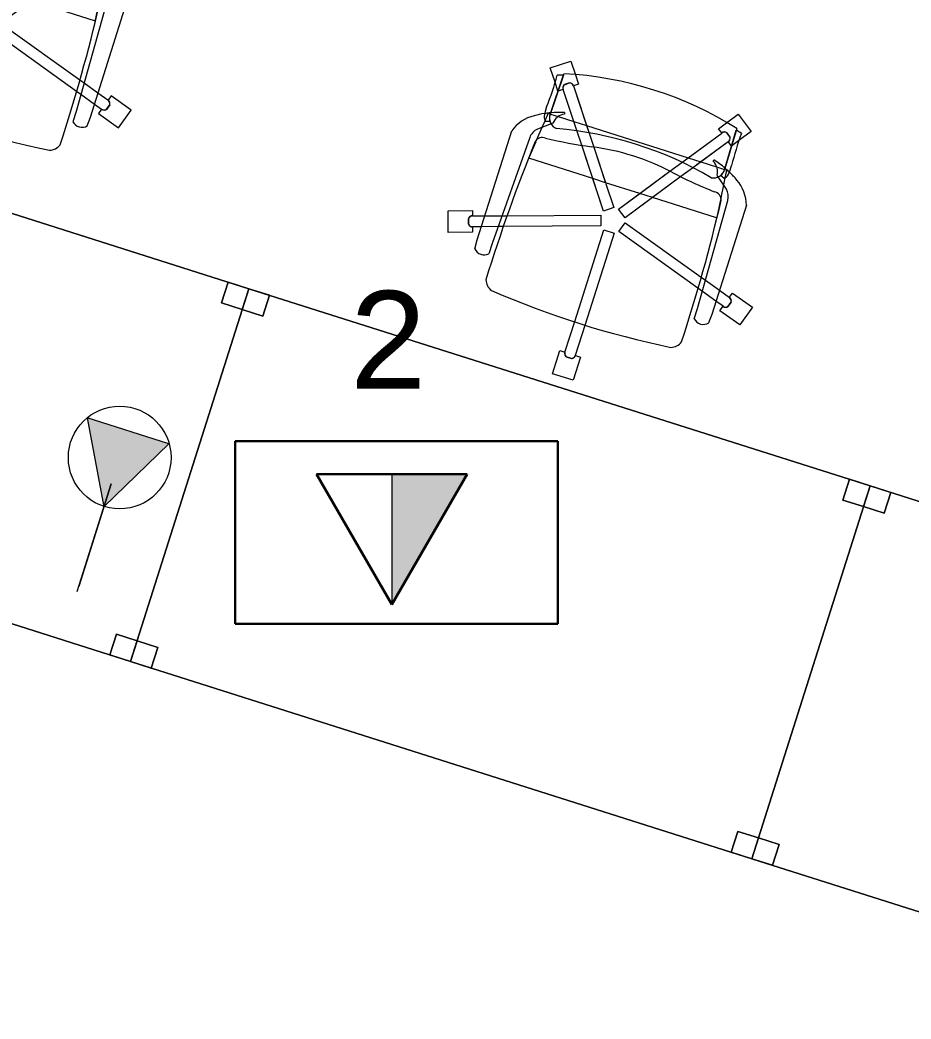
# Model space of a CAD drawing. Header units: inches. Extents: x 385 to 2249, y -1781 to -36.
# Drawn here: x 1134.9 to 1217, y -394.6 to -302.7 of the extents above; entities that cross this region are included whole.
import ezdxf

# ---------------------------------------------------------------- set-up
doc = ezdxf.new("R2010")
doc.units = ezdxf.units.IN
doc.header["$MEASUREMENT"] = 0
doc.layers.add('A-ANNO-NOTE', color=131, linetype='Continuous', lineweight=30)
doc.layers.add('I-FURN', color=30, linetype='Continuous', lineweight=9)
doc.styles.add('Swis721 Lt BT', font='swissl.ttf', dxfattribs={"height": 9})

# ---------------------------------------------------------------- blocks, each defined once
blk = doc.blocks.new('F-Haworth_Chair_X99-Seminar - X99 Advanced Seminar Chair-V63-Level 5 POWER _ SIGNAL')
at = {"layer": 'I-FURN'}
for p, q in [((-8.081, 12.824), (-9.699, 11.649)), ((-8.081, 12.824), (-9.699, 11.649)), ((-7.291, 11.736), (-8.081, 12.824)), ((-7.291, 11.736), (-8.081, 12.824)), ((8.081, 12.824), (7.291, 11.737)), ((8.081, 12.824), (7.291, 11.737)), ((9.699, 11.649), (8.081, 12.824)), ((9.699, 11.649), (8.081, 12.824)), ((-9.699, 11.649), (-8.879, 10.52)), ((-9.699, 11.649), (-8.879, 10.52)), ((-8.342, 11.518), (-8.423, 7.569)), ((-8.423, 7.569), (-8.345, 11.369)), ((-6.759, 11.004), (-7.291, 11.736)), ((-6.759, 11.004), (-7.291, 11.736)), ((7.291, 11.737), (6.759, 11.004)), ((7.291, 11.737), (6.759, 11.004)), ((8.423, 7.569), (8.342, 11.518)), ((8.345, 11.369), (8.423, 7.569)), ((8.879, 10.52), (9.699, 11.649)), ((8.879, 10.52), (9.699, 11.649)), ((-8.879, 10.52), (-8.377, 9.828)), ((-8.879, 10.52), (-8.377, 9.828)), ((-8.002, 10.577), (-7.586, 10.879)), ((-8.002, 10.577), (-7.586, 10.879)), ((-7.586, 10.866), (-7.99, 10.573)), ((-7.586, 10.866), (-7.99, 10.573)), ((-7.972, 10.122), (-6.138, 7.597)), ((-7.972, 10.122), (-5.574, 6.821)), ((-6.648, 10.001), (-7.163, 10.71)), ((-6.648, 10.001), (-7.163, 10.71)), ((-7.15, 10.72), (-6.759, 11.004)), ((-7.15, 10.72), (-6.759, 11.004)), ((7.163, 10.71), (4.473, 7.007)), ((7.163, 10.71), (4.902, 7.597)), ((5.574, 6.821), (7.972, 10.122)), ((6.138, 7.597), (7.972, 10.122)), ((6.759, 11.004), (7.15, 10.72)), ((6.759, 11.004), (7.15, 10.72)), ((7.586, 10.879), (8.002, 10.577)), ((7.586, 10.879), (8.002, 10.577)), ((7.99, 10.573), (7.586, 10.866)), ((7.99, 10.573), (7.586, 10.866)), ((8.377, 9.828), (8.879, 10.52)), ((8.377, 9.828), (8.879, 10.52)), ((-8.376, 9.829), (-7.986, 10.112)), ((-8.376, 9.829), (-7.986, 10.112)), ((-4.902, 7.597), (-6.633, 9.981)), ((-4.473, 7.007), (-6.633, 9.981)), ((7.986, 10.112), (8.376, 9.829)), ((7.986, 10.112), (8.376, 9.829)), ((-8.623, 7.419), (-8.676, 6.912)), ((-8.604, 7.597), (-8.621, 7.429)), ((-8.488, 7.597), (-8.562, 7.597)), ((-7.645, 7.597), (-8.402, 7.597)), ((-6.138, 7.597), (-7.645, 7.597)), ((-7.182, 7.994), (-7.207, 8.133)), ((-4.902, 7.597), (-6.138, 7.597)), ((-6.138, 7.597), (-5.574, 6.821)), ((4.902, 7.597), (-4.902, 7.597)), ((-4.473, 7.007), (-4.902, 7.597)), ((4.902, 7.597), (4.473, 7.007)), ((6.138, 7.597), (4.902, 7.597)), ((5.574, 6.821), (6.138, 7.597)), ((7.645, 7.597), (6.138, 7.597)), ((7.207, 8.133), (7.182, 7.994)), ((8.402, 7.597), (7.645, 7.597)), ((8.562, 7.597), (8.488, 7.597)), ((8.621, 7.429), (8.604, 7.597)), ((8.681, 6.866), (8.623, 7.419)), ((-9.126, 5.919), (-8.071, 6.772)), ((-8.681, 6.866), (-8.748, 6.225)), ((-8.61, 6.81), (-8.235, 6.946)), ((-8.071, 6.772), (-7.947, 6.872)), ((-5.574, 6.821), (-4.794, 5.748)), ((-5.574, 6.821), (-4.794, 5.748)), ((-3.676, 5.911), (-4.473, 7.007)), ((-3.676, 5.911), (-4.473, 7.007)), ((4.473, 7.007), (3.676, 5.911)), ((4.473, 7.007), (3.676, 5.911)), ((4.794, 5.748), (5.574, 6.821)), ((4.794, 5.748), (5.574, 6.821)), ((7.947, 6.872), (8.03, 6.805)), ((8.071, 6.772), (9.126, 5.919)), ((8.235, 6.946), (8.61, 6.81)), ((8.748, 6.225), (8.681, 6.866)), ((-8.748, 6.225), (-8.878, 4.986)), ((-4.794, 5.748), (-2.886, 3.122)), ((-4.794, 5.748), (-1.038, 0.578)), ((-1.65, 3.122), (-3.676, 5.911)), ((-0.229, 1.165), (-3.676, 5.911)), ((3.676, 5.911), (0.229, 1.165)), ((1.038, 0.578), (4.794, 5.748)), ((3.676, 5.911), (1.65, 3.122)), ((2.886, 3.122), (4.794, 5.748)), ((8.878, 4.986), (8.748, 6.225)), ((-11.324, 5.058), (-11.324, -5.482)), ((-9.919, -5.365), (-9.567, 4.966)), ((-8.898, 4.801), (-9.066, 3.197)), ((-8.878, 4.986), (-8.886, 4.91)), ((8.886, 4.91), (8.878, 4.986)), ((9.066, 3.197), (8.898, 4.801)), ((9.567, 4.966), (9.919, -5.365)), ((11.324, -5.482), (11.324, 5.058)), ((-9.066, 3.197), (-9.074, 3.122)), ((-9.071, 3.122), (-2.886, 3.122)), ((-2.886, 3.122), (-1.65, 3.122)), ((-2.886, 3.122), (-1.038, 0.578)), ((-1.65, 3.122), (1.65, 3.122)), ((-0.229, 1.165), (-1.65, 3.122)), ((1.65, 3.122), (0.229, 1.165)), ((1.038, 0.578), (2.886, 3.122)), ((1.65, 3.122), (2.886, 3.122)), ((2.886, 3.122), (9.071, 3.122)), ((9.074, 3.122), (9.066, 3.197)), ((-1.038, 0.578), (-0.229, 1.165)), ((-1.038, 0.578), (-0.229, 1.165)), ((0.229, 1.165), (1.038, 0.578)), ((0.229, 1.165), (1.038, 0.578)), ((-1.179, 0.143), (-9.368, -2.518)), ((-1.179, 0.143), (-9.368, -2.518)), ((-0.87, -0.808), (-1.179, 0.143)), ((-0.87, -0.808), (-1.179, 0.143)), ((1.179, 0.143), (0.87, -0.808)), ((1.179, 0.143), (0.87, -0.808)), ((9.368, -2.518), (1.179, 0.143)), ((9.368, -2.518), (1.179, 0.143)), ((-9.381, -3.574), (-0.87, -0.808)), ((-9.381, -3.574), (-0.87, -0.808)), ((0.87, -0.808), (9.381, -3.574)), ((0.87, -0.808), (9.381, -3.574)), ((-0.5, -1.077), (-0.5, -9.906)), ((0.5, -1.077), (-0.5, -1.077)), ((-0.5, -1.077), (-0.5, -9.906)), ((0.5, -1.077), (-0.5, -1.077)), ((0.5, -9.906), (0.5, -1.077)), ((0.5, -9.906), (0.5, -1.077)), ((-9.827, -2.667), (-11.324, -3.154)), ((-9.827, -2.667), (-11.324, -3.154)), ((-9.368, -2.518), (-9.827, -2.667)), ((-9.368, -2.518), (-9.827, -2.667)), ((9.827, -2.667), (9.368, -2.518)), ((9.827, -2.667), (9.368, -2.518)), ((11.324, -3.154), (9.827, -2.667)), ((11.324, -3.154), (9.827, -2.667)), ((-12.554, -3.028), (-14.694, -3.723)), ((-12.554, -3.028), (-14.694, -3.723)), ((-12.405, -3.487), (-12.554, -3.028)), ((-12.405, -3.487), (-12.554, -3.028)), ((-11.324, -3.154), (-12.399, -3.503)), ((-11.324, -3.154), (-12.399, -3.503)), ((-9.863, -3.73), (-9.381, -3.574)), ((-9.863, -3.73), (-9.381, -3.574)), ((9.381, -3.574), (9.863, -3.73)), ((9.381, -3.574), (9.863, -3.73)), ((12.399, -3.503), (11.324, -3.154)), ((12.399, -3.503), (11.324, -3.154)), ((12.554, -3.028), (12.405, -3.487)), ((12.554, -3.028), (12.405, -3.487)), ((14.694, -3.723), (12.554, -3.028)), ((14.694, -3.723), (12.554, -3.028)), ((-14.694, -3.723), (-14.076, -5.625)), ((-14.694, -3.723), (-14.076, -5.625)), ((-12.532, -4.342), (-12.691, -3.853)), ((-12.532, -4.342), (-12.691, -3.853)), ((-12.679, -3.857), (-12.524, -4.332)), ((-12.679, -3.857), (-12.524, -4.332)), ((-12.09, -4.454), (-11.324, -4.205)), ((-12.09, -4.454), (-11.324, -4.205)), ((-11.936, -4.93), (-12.085, -4.47)), ((-11.936, -4.93), (-12.085, -4.47)), ((-11.324, -4.205), (-10.14, -3.821)), ((-11.324, -4.205), (-10.14, -3.821)), ((-10.127, -3.816), (-9.863, -3.73)), ((-10.127, -3.816), (-9.863, -3.73)), ((9.863, -3.73), (11.324, -4.205)), ((9.863, -3.73), (11.324, -4.205)), ((11.324, -4.205), (12.09, -4.454)), ((11.324, -4.205), (12.09, -4.454)), ((12.085, -4.47), (11.936, -4.93)), ((12.085, -4.47), (11.936, -4.93)), ((12.524, -4.332), (12.679, -3.857)), ((12.524, -4.332), (12.679, -3.857)), ((12.691, -3.853), (12.532, -4.342)), ((12.691, -3.853), (12.532, -4.342)), ((14.076, -5.625), (14.694, -3.723)), ((14.076, -5.625), (14.694, -3.723)), ((-14.076, -5.625), (-11.936, -4.93)), ((-14.076, -5.625), (-11.936, -4.93)), ((-11.324, -5.482), (-11.295, -6.317)), ((-9.919, -6.365), (-9.919, -5.365)), ((9.919, -5.365), (9.919, -6.365)), ((11.295, -6.317), (11.324, -5.482)), ((11.936, -4.93), (14.076, -5.625)), ((11.936, -4.93), (14.076, -5.625)), ((-0.5, -9.906), (-0.5, -12.875)), ((-0.5, -9.906), (-0.5, -12.875)), ((0.5, -12.875), (0.5, -9.906)), ((0.5, -12.875), (0.5, -9.906)), ((-0.517, -12.875), (-1, -12.875)), ((-1, -12.875), (-1, -15.125)), ((-0.517, -12.875), (-1, -12.875)), ((-1, -12.875), (-1, -15.125)), ((0.257, -13.26), (-0.257, -13.26)), ((0.257, -13.26), (-0.257, -13.26)), ((-0.25, -13.25), (0.25, -13.25)), ((-0.25, -13.25), (0.25, -13.25)), ((1, -12.875), (0.517, -12.875)), ((1, -12.875), (0.517, -12.875)), ((1, -15.125), (1, -12.875)), ((1, -15.125), (1, -12.875)), ((-1, -15.125), (1, -15.125)), ((-1, -15.125), (1, -15.125))]:
    blk.add_line(p, q, dxfattribs=at)
for centre, radius, start, end in [((0.001, -20.292), 32.885, 75.30746, 104.69597), ((-36.062, 10.03), 27.198, 355.98565, 2.51182), ((0.002, -20.729), 33.165, 104.57657, 105.55224), ((-0.002, -20.729), 33.165, 74.44776, 75.42343), ((36.062, 10.03), 27.198, 177.48818, 184.01435), ((-7.66, 10.356), 0.407, 147.16515, 216.83485), ((-7.66, 10.356), 0.407, 175.03303, 216.83485), ((-7.66, 10.356), 0.407, 147.16515, 175.03303), ((-7.644, 10.361), 0.406, 148.61986, 216), ((-7.644, 10.361), 0.406, 148.61986, 216), ((-7.482, 10.486), 0.407, 76.96697, 104.83485), ((-7.482, 10.486), 0.407, 35.16515, 104.83485), ((-7.492, 10.471), 0.406, 36, 103.38014), ((-7.492, 10.471), 0.406, 36, 103.38014), ((-7.482, 10.486), 0.407, 35.16515, 76.96697), ((7.482, 10.486), 0.407, 75.16515, 144.83485), ((7.482, 10.486), 0.407, 75.16515, 144.83485), ((7.492, 10.471), 0.406, 76.61986, 144), ((7.492, 10.471), 0.406, 117.04795, 144), ((7.492, 10.471), 0.406, 76.61986, 117.04795), ((7.644, 10.361), 0.406, 324, 31.38014), ((7.644, 10.361), 0.406, 324, 17.90411), ((7.66, 10.356), 0.407, 323.16515, 32.83485), ((7.66, 10.356), 0.407, 323.16515, 351.03303), ((7.644, 10.361), 0.406, 17.90411, 31.38014), ((7.66, 10.356), 0.407, 351.03303, 32.83485), ((-4.708, -1.148), 9.612, 116.00359, 121.95219), ((-5.201, 7.865), 3.739, 175.98565, 189.90642), ((-4.708, -1.148), 9.612, 113.50939, 116.00359), ((-4.708, -1.148), 9.612, 112.92701, 113.36067), ((-4.708, -1.148), 9.612, 105.06659, 112.7369), ((-7.37, 7.548), 1.054, 178.82139, 214.79985), ((-7.37, 7.548), 1.054, 178.82139, 264.04463), ((-6.554, 6.763), 1.382, 147.5752, 174.91217), ((-6.554, 6.763), 1.382, 117.05034, 145.98126), ((6.554, 6.763), 1.382, 34.01874, 62.94966), ((4.708, -1.148), 9.612, 67.2631, 74.93341), ((7.37, 7.548), 1.054, 275.95537, 1.17861), ((6.554, 6.763), 1.382, 5.08783, 32.4248), ((7.37, 7.548), 1.054, 325.20015, 1.17861), ((4.708, -1.148), 9.612, 66.63933, 67.07299), ((4.708, -1.148), 9.612, 63.99641, 66.49061), ((5.201, 7.865), 3.739, 350.09358, 4.01435), ((4.708, -1.148), 9.612, 58.04781, 63.99641), ((-7.872, 3.924), 3.634, 121.95219, 161.82107), ((-8.28, 7.327), 0.613, 189.90642, 237.45732), ((0, -26.495), 33.832, 77.22846, 102.77154), ((8.28, 7.327), 0.613, 302.54268, 350.09358), ((7.872, 3.924), 3.634, 18.17893, 58.04781), ((-8.183, 4.904), 1.385, 132.89216, 177.19873), ((-11.319, 48.077), 42.842, 274.23006, 280.02334), ((0, -15.966), 22.194, 79.97666, 100.02334), ((11.319, 48.077), 42.842, 259.97666, 265.76994), ((8.183, 4.904), 1.385, 2.80127, 47.10784), ((144.065, -7.322), 153.519, 175.47868, 180.52505), ((-8.236, 4.592), 0.763, 84.23375, 165.76625), ((8.236, 4.592), 0.763, 14.23375, 95.76625), ((-144.065, -7.322), 153.519, 359.47495, 4.52132), ((-12.285, -3.876), 0.407, 107.16515, 176.83485), ((-12.285, -3.876), 0.407, 107.16515, 176.83485), ((-12.274, -3.889), 0.406, 108, 175.38014), ((-12.274, -3.889), 0.406, 121.47603, 161.90411), ((-12.274, -3.889), 0.406, 108, 121.47603), ((12.274, -3.889), 0.406, 45.04795, 72), ((12.274, -3.889), 0.406, 4.61986, 72), ((12.285, -3.876), 0.407, 3.16515, 72.83485), ((12.285, -3.876), 0.407, 3.16515, 72.83485), ((12.274, -3.889), 0.406, 4.61986, 45.04795), ((-12.274, -3.889), 0.406, 161.90411, 175.38014), ((-12.216, -4.085), 0.407, 219.16515, 288.83485), ((-12.216, -4.085), 0.407, 219.16515, 288.83485), ((-12.216, -4.068), 0.406, 220.61986, 274.52397), ((-12.216, -4.068), 0.406, 220.61986, 288), ((-12.216, -4.068), 0.406, 274.52397, 288), ((12.216, -4.085), 0.407, 251.16515, 320.83485), ((12.216, -4.085), 0.407, 251.16515, 320.83485), ((12.216, -4.068), 0.406, 252, 319.38014), ((12.216, -4.068), 0.406, 252, 265.47603), ((12.216, -4.068), 0.406, 265.47603, 305.90411), ((12.216, -4.068), 0.406, 305.90411, 319.38014), ((-10.584, -5.679), 0.956, 221.89014, 314.10986), ((10.584, -5.679), 0.956, 225.89014, 318.10986), ((-8.213, -8.279), 1.314, 200.04325, 249.95675), ((8.213, -8.279), 1.314, 290.04325, 339.95675), ((0, 75.008), 84.963, 264.14745, 275.85255), ((-0.11, -12.881), 0.407, 179.16515, 248.83485), ((-0.11, -12.881), 0.407, 179.16515, 248.83485), ((-0.094, -12.875), 0.406, 180, 193.47603), ((-0.094, -12.875), 0.406, 180, 247.38014), ((-0.094, -12.875), 0.406, 193.47603, 233.90411), ((-0.094, -12.875), 0.406, 233.90411, 247.38014), ((0.094, -12.875), 0.406, 292.61986, 360), ((0.094, -12.875), 0.406, 292.61986, 306.09589), ((0.11, -12.881), 0.407, 291.16515, 0.83485), ((0.11, -12.881), 0.407, 291.16515, 0.83485), ((0.094, -12.875), 0.406, 306.09589, 346.52397), ((0.094, -12.875), 0.406, 346.52397, 360)]:
    blk.add_arc(centre, radius, start, end, dxfattribs=at)
blk = doc.blocks.new('Rectangular Table - Rectangular Table-5809079-Level 5 POWER _ SIGNAL')
at = {"layer": 'I-FURN'}
for p, q in [((-28, 18), (-30, 18)), ((-30, 18), (-30, 16)), ((-30, 16), (-30, 18)), ((-30, 18), (-28, 18)), ((30, 18), (-30, 18)), ((-30, 18), (-30, -18)), ((-30, -18), (-30, 18)), ((-30, 18), (30, 18)), ((-28, 16), (-28, 18)), ((-28, 18), (-28, 16)), ((28, 18), (28, 16)), ((30, 18), (28, 18)), ((28, 18), (30, 18)), ((28, 16), (28, 18)), ((30, 16), (30, 18)), ((30, 18), (30, 16)), ((30, -18), (30, 18)), ((30, 18), (30, -18)), ((-30, 16), (-28, 16)), ((-28, 16), (-30, 16)), ((28, 16), (30, 16)), ((30, 16), (28, 16)), ((-28, -16), (-30, -16)), ((-30, -16), (-30, -18)), ((-30, -18), (-30, -16)), ((-30, -16), (-28, -16)), ((-28, -18), (-28, -16)), ((-28, -16), (-28, -18)), ((30, -16), (28, -16)), ((28, -16), (28, -18)), ((28, -18), (28, -16)), ((28, -16), (30, -16)), ((30, -18), (30, -16)), ((30, -16), (30, -18)), ((-30, -18), (-28, -18)), ((-28, -18), (-30, -18)), ((-30, -18), (30, -18)), ((30, -18), (-30, -18)), ((28, -18), (30, -18)), ((30, -18), (28, -18))]:
    blk.add_line(p, q, dxfattribs=at)
blk = doc.blocks.new('F-Haworth_Chair_X99-Seminar - X99 Advanced Seminar Chair-V64-Level 5 POWER _ SIGNAL')
at = {"layer": 'I-FURN'}
for p, q in [((-1, 15.125), (1, 15.125)), ((-1, 12.875), (-1, 15.125)), ((-1, 15.125), (1, 15.125)), ((-1, 12.875), (-1, 15.125)), ((1, 15.125), (1, 12.875)), ((1, 15.125), (1, 12.875)), ((-0.517, 12.875), (-1, 12.875)), ((-0.517, 12.875), (-1, 12.875)), ((-0.5, 9.906), (-0.5, 12.875)), ((-0.5, 9.906), (-0.5, 12.875)), ((0.257, 13.26), (-0.257, 13.26)), ((0.257, 13.26), (-0.257, 13.26)), ((-0.25, 13.25), (0.25, 13.25)), ((-0.25, 13.25), (0.25, 13.25)), ((0.5, 12.875), (0.5, 9.906)), ((0.5, 12.875), (0.5, 9.906)), ((1, 12.875), (0.517, 12.875)), ((1, 12.875), (0.517, 12.875)), ((-0.5, 1.077), (-0.5, 9.906)), ((-0.5, 1.077), (-0.5, 9.906)), ((0.5, 9.906), (0.5, 1.077)), ((0.5, 9.906), (0.5, 1.077)), ((-14.694, 3.723), (-14.076, 5.625)), ((-14.694, 3.723), (-14.076, 5.625)), ((-14.076, 5.625), (-11.936, 4.93)), ((-14.076, 5.625), (-11.936, 4.93)), ((-11.324, 5.482), (-11.295, 6.317)), ((-9.919, 6.365), (-9.919, 5.365)), ((9.919, 5.365), (9.919, 6.365)), ((11.295, 6.317), (11.324, 5.482)), ((11.936, 4.93), (14.076, 5.625)), ((11.936, 4.93), (14.076, 5.625)), ((14.076, 5.625), (14.694, 3.723)), ((14.076, 5.625), (14.694, 3.723)), ((-11.936, 4.93), (-12.085, 4.47)), ((-11.936, 4.93), (-12.085, 4.47)), ((-11.324, -5.058), (-11.324, 5.482)), ((-9.919, 5.365), (-9.567, -4.966)), ((9.567, -4.966), (9.919, 5.365)), ((11.324, 5.482), (11.324, -5.058)), ((12.085, 4.47), (11.936, 4.93)), ((12.085, 4.47), (11.936, 4.93)), ((-12.554, 3.028), (-14.694, 3.723)), ((-12.554, 3.028), (-14.694, 3.723)), ((-12.532, 4.342), (-12.691, 3.853)), ((-12.532, 4.342), (-12.691, 3.853)), ((-12.679, 3.857), (-12.524, 4.332)), ((-12.679, 3.857), (-12.524, 4.332)), ((-12.09, 4.454), (-11.324, 4.205)), ((-12.09, 4.454), (-11.324, 4.205)), ((-11.324, 4.205), (-9.863, 3.73)), ((-11.324, 4.205), (-9.863, 3.73)), ((-9.863, 3.73), (-9.381, 3.574)), ((-9.863, 3.73), (-9.381, 3.574)), ((9.381, 3.574), (9.863, 3.73)), ((9.381, 3.574), (9.863, 3.73)), ((9.863, 3.73), (11.324, 4.205)), ((9.863, 3.73), (11.324, 4.205)), ((11.324, 4.205), (12.09, 4.454)), ((11.324, 4.205), (12.09, 4.454)), ((12.524, 4.332), (12.679, 3.857)), ((12.524, 4.332), (12.679, 3.857)), ((12.691, 3.853), (12.532, 4.342)), ((12.691, 3.853), (12.532, 4.342)), ((14.694, 3.723), (12.554, 3.028)), ((14.694, 3.723), (12.554, 3.028)), ((-12.405, 3.487), (-12.554, 3.028)), ((-12.405, 3.487), (-12.554, 3.028)), ((-11.324, 3.154), (-12.399, 3.503)), ((-11.324, 3.154), (-12.399, 3.503)), ((-9.827, 2.667), (-11.324, 3.154)), ((-9.827, 2.667), (-11.324, 3.154)), ((-9.381, 3.574), (-0.87, 0.808)), ((-9.381, 3.574), (-0.87, 0.808)), ((0.87, 0.808), (9.381, 3.574)), ((0.87, 0.808), (9.381, 3.574)), ((11.324, 3.154), (9.827, 2.667)), ((11.324, 3.154), (9.827, 2.667)), ((12.399, 3.503), (11.324, 3.154)), ((12.399, 3.503), (11.324, 3.154)), ((12.554, 3.028), (12.405, 3.487)), ((12.554, 3.028), (12.405, 3.487)), ((-9.368, 2.518), (-9.827, 2.667)), ((-9.368, 2.518), (-9.827, 2.667)), ((-1.179, -0.143), (-9.368, 2.518)), ((-1.179, -0.143), (-9.368, 2.518)), ((9.368, 2.518), (1.179, -0.143)), ((9.368, 2.518), (1.179, -0.143)), ((9.827, 2.667), (9.368, 2.518)), ((9.827, 2.667), (9.368, 2.518)), ((0.5, 1.077), (-0.5, 1.077)), ((0.5, 1.077), (-0.5, 1.077)), ((-0.87, 0.808), (-1.179, -0.143)), ((-0.87, 0.808), (-1.179, -0.143)), ((1.179, -0.143), (0.87, 0.808)), ((1.179, -0.143), (0.87, 0.808)), ((-4.794, -5.748), (-1.038, -0.578)), ((-2.886, -3.122), (-1.038, -0.578)), ((-1.038, -0.578), (-0.229, -1.165)), ((-1.038, -0.578), (-0.229, -1.165)), ((0.229, -1.165), (1.038, -0.578)), ((0.229, -1.165), (1.038, -0.578)), ((1.038, -0.578), (2.886, -3.122)), ((1.038, -0.578), (4.794, -5.748)), ((-0.229, -1.165), (-3.676, -5.911)), ((-0.229, -1.165), (-1.65, -3.122)), ((1.591, -3.04), (0.229, -1.165)), ((1.591, -3.04), (0.229, -1.165)), ((-9.066, -3.197), (-9.074, -3.122)), ((-9.071, -3.122), (-2.886, -3.122)), ((-8.898, -4.801), (-9.066, -3.197)), ((-4.794, -5.748), (-2.886, -3.122)), ((-1.65, -3.122), (-3.676, -5.911)), ((-2.886, -3.122), (-1.65, -3.122)), ((-1.65, -3.122), (1.65, -3.122)), ((1.65, -3.122), (1.604, -3.059)), ((3.676, -5.911), (1.604, -3.059)), ((1.65, -3.122), (2.886, -3.122)), ((3.676, -5.911), (1.65, -3.122)), ((2.886, -3.122), (9.071, -3.122)), ((2.886, -3.122), (4.794, -5.748)), ((9.066, -3.197), (8.898, -4.801)), ((9.074, -3.122), (9.066, -3.197)), ((-8.878, -4.986), (-8.886, -4.91)), ((-8.748, -6.225), (-8.878, -4.986)), ((8.878, -4.986), (8.748, -6.225)), ((8.886, -4.91), (8.878, -4.986)), ((-9.126, -5.919), (-8.071, -6.772)), ((-8.681, -6.866), (-8.748, -6.225)), ((-5.574, -6.821), (-4.794, -5.748)), ((-5.574, -6.821), (-4.794, -5.748)), ((-3.676, -5.911), (-4.473, -7.007)), ((-3.676, -5.911), (-4.473, -7.007)), ((4.473, -7.007), (3.676, -5.911)), ((4.473, -7.007), (3.676, -5.911)), ((4.794, -5.748), (5.574, -6.821)), ((4.794, -5.748), (5.574, -6.821)), ((8.071, -6.772), (9.126, -5.919)), ((8.748, -6.225), (8.681, -6.866)), ((-8.623, -7.419), (-8.681, -6.866)), ((-8.61, -6.81), (-8.235, -6.946)), ((-8.03, -6.805), (-7.947, -6.872)), ((-7.972, -10.122), (-5.574, -6.821)), ((-4.473, -7.007), (-7.163, -10.71)), ((-6.138, -7.597), (-5.574, -6.821)), ((-4.473, -7.007), (-4.902, -7.597)), ((4.902, -7.597), (4.473, -7.007)), ((7.163, -10.71), (4.473, -7.007)), ((5.574, -6.821), (6.138, -7.597)), ((5.574, -6.821), (7.972, -10.122)), ((7.947, -6.872), (8.071, -6.772)), ((8.235, -6.946), (8.61, -6.81)), ((8.676, -6.912), (8.623, -7.419)), ((-8.604, -7.597), (-8.621, -7.429)), ((-8.488, -7.597), (-8.562, -7.597)), ((-8.423, -7.569), (-8.345, -11.369)), ((-8.342, -11.518), (-8.423, -7.569)), ((-7.645, -7.597), (-8.402, -7.597)), ((-7.972, -10.122), (-6.138, -7.597)), ((-6.138, -7.597), (-7.645, -7.597)), ((-7.182, -7.994), (-7.207, -8.133)), ((-4.902, -7.597), (-7.163, -10.71)), ((-4.902, -7.597), (-6.138, -7.597)), ((4.902, -7.597), (-4.902, -7.597)), ((6.138, -7.597), (4.902, -7.597)), ((7.163, -10.71), (4.902, -7.597)), ((7.645, -7.597), (6.138, -7.597)), ((6.138, -7.597), (7.972, -10.122)), ((7.207, -8.133), (7.182, -7.994)), ((8.402, -7.597), (7.645, -7.597)), ((8.423, -7.569), (8.342, -11.518)), ((8.345, -11.369), (8.423, -7.569)), ((8.562, -7.597), (8.488, -7.597)), ((8.621, -7.429), (8.604, -7.597)), ((-8.879, -10.52), (-8.377, -9.828)), ((-8.879, -10.52), (-8.377, -9.828)), ((-8.376, -9.829), (-7.986, -10.112)), ((-8.376, -9.829), (-7.986, -10.112)), ((7.986, -10.112), (8.376, -9.829)), ((7.986, -10.112), (8.376, -9.829)), ((8.377, -9.828), (8.879, -10.52)), ((8.377, -9.828), (8.879, -10.52)), ((-9.699, -11.649), (-8.879, -10.52)), ((-9.699, -11.649), (-8.879, -10.52)), ((-8.002, -10.577), (-7.586, -10.879)), ((-8.002, -10.577), (-7.586, -10.879)), ((-7.586, -10.866), (-7.99, -10.573)), ((-7.586, -10.866), (-7.99, -10.573)), ((-6.759, -11.004), (-7.291, -11.736)), ((-6.759, -11.004), (-7.291, -11.736)), ((-7.15, -10.72), (-6.759, -11.004)), ((-7.15, -10.72), (-6.759, -11.004)), ((6.759, -11.004), (7.15, -10.72)), ((6.759, -11.004), (7.15, -10.72)), ((7.291, -11.737), (6.759, -11.004)), ((7.291, -11.737), (6.759, -11.004)), ((7.99, -10.573), (7.586, -10.866)), ((7.99, -10.573), (7.586, -10.866)), ((7.586, -10.879), (8.002, -10.577)), ((7.586, -10.879), (8.002, -10.577)), ((8.879, -10.52), (9.699, -11.649)), ((8.879, -10.52), (9.699, -11.649)), ((-8.081, -12.824), (-9.699, -11.649)), ((-8.081, -12.824), (-9.699, -11.649)), ((-7.291, -11.736), (-8.081, -12.824)), ((-7.291, -11.736), (-8.081, -12.824)), ((8.081, -12.824), (7.291, -11.737)), ((8.081, -12.824), (7.291, -11.737)), ((9.699, -11.649), (8.081, -12.824)), ((9.699, -11.649), (8.081, -12.824))]:
    blk.add_line(p, q, dxfattribs=at)
for centre, radius, start, end in [((-0.11, 12.881), 0.407, 111.16515, 180.83485), ((-0.11, 12.881), 0.407, 111.16515, 180.83485), ((-0.094, 12.875), 0.406, 112.61986, 180), ((-0.094, 12.875), 0.406, 166.52397, 180), ((-0.094, 12.875), 0.406, 126.09589, 166.52397), ((-0.094, 12.875), 0.406, 112.61986, 126.09589), ((0.094, 12.875), 0.406, 53.90411, 67.38014), ((0.094, 12.875), 0.406, 0, 67.38014), ((0.11, 12.881), 0.407, 359.16515, 68.83485), ((0.11, 12.881), 0.407, 359.16515, 68.83485), ((0.094, 12.875), 0.406, 0, 53.90411), ((-8.213, 8.279), 1.314, 110.04325, 159.95675), ((0, -75.008), 84.963, 84.14745, 95.85255), ((8.213, 8.279), 1.314, 20.04325, 69.95675), ((144.065, 7.322), 153.519, 179.47495, 184.52132), ((-144.065, 7.322), 153.519, 355.47868, 0.52505), ((-10.584, 5.679), 0.956, 45.89014, 138.10986), ((10.584, 5.679), 0.956, 41.89014, 134.10986), ((-12.285, 3.876), 0.407, 183.16515, 252.83485), ((-12.285, 3.876), 0.407, 183.16515, 252.83485), ((-12.274, 3.889), 0.406, 184.61986, 198.09589), ((-12.274, 3.889), 0.406, 184.61986, 252), ((-12.274, 3.889), 0.406, 198.09589, 238.52397), ((-12.216, 4.085), 0.407, 71.16515, 140.83485), ((-12.216, 4.085), 0.407, 71.16515, 140.83485), ((-12.216, 4.068), 0.406, 85.47603, 139.38014), ((-12.216, 4.068), 0.406, 72, 139.38014), ((-12.216, 4.068), 0.406, 72, 85.47603), ((12.216, 4.085), 0.407, 39.16515, 108.83485), ((12.216, 4.085), 0.407, 39.16515, 108.83485), ((12.216, 4.068), 0.406, 81.04795, 108), ((12.216, 4.068), 0.406, 40.61986, 108), ((12.216, 4.068), 0.406, 40.61986, 81.04795), ((12.274, 3.889), 0.406, 288, 355.38014), ((12.274, 3.889), 0.406, 288, 341.90411), ((12.285, 3.876), 0.407, 287.16515, 356.83485), ((12.285, 3.876), 0.407, 287.16515, 356.83485), ((12.274, 3.889), 0.406, 341.90411, 355.38014), ((-12.274, 3.889), 0.406, 238.52397, 252), ((-7.872, -3.924), 3.634, 198.17893, 238.04781), ((-8.183, -4.904), 1.385, 182.80127, 227.10784), ((-8.236, -4.592), 0.763, 194.23375, 275.76625), ((-11.319, -48.077), 42.842, 79.97666, 85.76994), ((11.319, -48.077), 42.842, 94.23006, 100.02334), ((8.236, -4.592), 0.763, 264.23375, 345.76625), ((8.183, -4.904), 1.385, 312.89216, 357.19873), ((7.872, -3.924), 3.634, 301.95219, 341.82107), ((0, 15.966), 22.194, 259.97666, 280.02334), ((-4.708, 1.148), 9.612, 238.04781, 243.99641), ((-5.201, -7.865), 3.739, 170.09358, 184.01435), ((-8.28, -7.327), 0.613, 122.54268, 170.09358), ((-7.37, -7.548), 1.054, 95.95537, 181.17861), ((-7.37, -7.548), 1.054, 145.20015, 181.17861), ((-6.554, -6.763), 1.382, 185.08783, 212.4248), ((0, 26.495), 33.832, 257.22846, 282.77154), ((7.37, -7.548), 1.054, 358.82139, 84.04463), ((6.554, -6.763), 1.382, 327.5752, 354.91217), ((7.37, -7.548), 1.054, 358.82139, 34.79985), ((8.28, -7.327), 0.613, 9.90642, 57.45732), ((5.201, -7.865), 3.739, 355.98565, 9.90642), ((4.708, 1.148), 9.612, 296.00359, 301.95219), ((-36.062, -10.03), 27.198, 357.48818, 4.01435), ((-4.708, 1.148), 9.612, 243.99641, 246.49061), ((-4.708, 1.148), 9.612, 246.63933, 247.07299), ((-4.708, 1.148), 9.612, 247.2631, 254.93341), ((-6.554, -6.763), 1.382, 214.01874, 242.94966), ((6.554, -6.763), 1.382, 297.05034, 325.98126), ((4.708, 1.148), 9.612, 285.06659, 292.7369), ((4.708, 1.148), 9.612, 292.92701, 293.36067), ((4.708, 1.148), 9.612, 293.50939, 296.00359), ((36.062, -10.03), 27.198, 175.98565, 182.51182), ((-7.66, -10.356), 0.407, 143.16515, 212.83485), ((-7.66, -10.356), 0.407, 143.16515, 212.83485), ((7.66, -10.356), 0.407, 327.16515, 36.83485), ((7.66, -10.356), 0.407, 327.16515, 36.83485), ((-7.644, -10.361), 0.406, 144, 211.38014), ((-7.644, -10.361), 0.406, 144, 211.38014), ((-7.492, -10.471), 0.406, 256.61986, 324), ((-7.482, -10.486), 0.407, 255.16515, 324.83485), ((-7.482, -10.486), 0.407, 255.16515, 324.83485), ((-7.492, -10.471), 0.406, 256.61986, 297.04795), ((-7.492, -10.471), 0.406, 297.04795, 324), ((7.482, -10.486), 0.407, 215.16515, 284.83485), ((7.482, -10.486), 0.407, 215.16515, 284.83485), ((7.492, -10.471), 0.406, 216, 256.42808), ((7.492, -10.471), 0.406, 216, 283.38014), ((7.492, -10.471), 0.406, 256.42808, 283.38014), ((7.644, -10.361), 0.406, 328.61986, 36), ((7.644, -10.361), 0.406, 328.61986, 36), ((0.002, 20.729), 33.165, 254.44776, 255.42343), ((0.001, 20.292), 32.885, 255.30403, 284.69254), ((-0.002, 20.729), 33.165, 284.57657, 285.55224)]:
    blk.add_arc(centre, radius, start, end, dxfattribs=at)
blk = doc.blocks.new('Rectangular Table - Rectangular Table-5809067-Level 5 POWER _ SIGNAL')
at = {"layer": 'I-FURN'}
for p, q in [((-28, 18), (-30, 18)), ((-30, 18), (-30, 16)), ((-30, 16), (-30, 18)), ((-30, 18), (-28, 18)), ((30, 18), (-30, 18)), ((-30, 18), (-30, -18)), ((-30, -18), (-30, 18)), ((-30, 18), (30, 18)), ((-28, 16), (-28, 18)), ((-28, 18), (-28, 16)), ((28, 18), (28, 16)), ((30, 18), (28, 18)), ((28, 18), (30, 18)), ((28, 16), (28, 18)), ((30, 16), (30, 18)), ((30, 18), (30, 16)), ((30, -18), (30, 18)), ((30, 18), (30, -18)), ((-30, 16), (-28, 16)), ((-28, 16), (-30, 16)), ((28, 16), (30, 16)), ((30, 16), (28, 16)), ((-28, -16), (-30, -16)), ((-30, -16), (-30, -18)), ((-30, -18), (-30, -16)), ((-30, -16), (-28, -16)), ((-28, -18), (-28, -16)), ((-28, -16), (-28, -18)), ((30, -16), (28, -16)), ((28, -16), (28, -18)), ((28, -18), (28, -16)), ((28, -16), (30, -16)), ((30, -18), (30, -16)), ((30, -16), (30, -18)), ((-30, -18), (-28, -18)), ((-28, -18), (-30, -18)), ((-30, -18), (30, -18)), ((30, -18), (-30, -18)), ((28, -18), (30, -18)), ((30, -18), (28, -18))]:
    blk.add_line(p, q, dxfattribs=at)

msp = doc.modelspace()

# ---------------------------------------------------------------- hatches: boundary and pattern name
at = {"layer": 'A-ANNO-NOTE', "lineweight": 9}
for points in [[(1142.674, -347.478), (1148.655, -341.697), (1141.133, -339.304)], [(1169.175, -356.49), (1176.103, -344.49), (1169.175, -344.49)]]:
    msp.add_hatch(color=256, dxfattribs=at).paths.add_polyline_path(points, flags=0)

# ---------------------------------------------------------------- linework, layer by layer
for p, q in [((1148.655, -341.697), (1141.133, -339.304)), ((1141.133, -339.304), (1142.674, -347.478)), ((1142.674, -347.478), (1148.655, -341.697)), ((1169.175, -344.49), (1169.175, -356.49)), ((1169.175, -356.49), (1176.103, -344.49)), ((1176.103, -344.49), (1169.175, -344.49)), ((1140.202, -355.269), (1143.345, -345.386)), ((1143.345, -345.386), (1140.343, -354.823)), ((1143.345, -345.386), (1141.775, -350.322))]:
    msp.add_line(p, q, dxfattribs=at)
at = {"layer": 'A-ANNO-NOTE'}
for p, q in [((1154.74, -341.436), (1184.456, -341.436)), ((1154.74, -358.247), (1154.74, -341.436)), ((1184.456, -341.436), (1184.456, -358.247)), ((1162.246, -344.49), (1176.103, -344.49)), ((1169.175, -356.49), (1162.246, -344.49)), ((1176.103, -344.49), (1169.175, -356.49)), ((1184.456, -358.247), (1154.74, -358.247))]:
    msp.add_line(p, q, dxfattribs=at)
at = {"layer": 'A-ANNO-NOTE', "lineweight": 9}
msp.add_circle((1144.118, -342.955), 4.726, dxfattribs=at)

# ---------------------------------------------------------------- block references
at = {"layer": 'I-FURN'}
for name, p, rotation in [('F-Haworth_Chair_X99-Seminar - X99 Advanced Seminar Chair-V63-Level 5 POWER _ SIGNAL', (1132.281, -302.981), 342.396186574356), ('F-Haworth_Chair_X99-Seminar - X99 Advanced Seminar Chair-V64-Level 5 POWER _ SIGNAL', (1189.471, -321.127), 162.3961865743551), ('Rectangular Table - Rectangular Table-5809079-Level 5 POWER _ SIGNAL', (1121.963, -335.499), 342.3961865743557), ('Rectangular Table - Rectangular Table-5809067-Level 5 POWER _ SIGNAL', (1179.153, -353.645), 162.3961865743553), ('Rectangular Table - Rectangular Table-5809079-Level 5 POWER _ SIGNAL', (1236.344, -371.791), 342.3961865743555)]:
    msp.add_blockref(name, p, dxfattribs=dict(at, rotation=rotation))

# ---------------------------------------------------------------- texts
at = {"layer": 'A-ANNO-NOTE', "lineweight": 9, "insert": (1165.337, -327.617), "char_height": 9, "width": 8.181, "attachment_point": 1, "style": 'Swis721 Lt BT'}
msp.add_mtext('2', dxfattribs=at)

doc.saveas('drawing.dxf')
